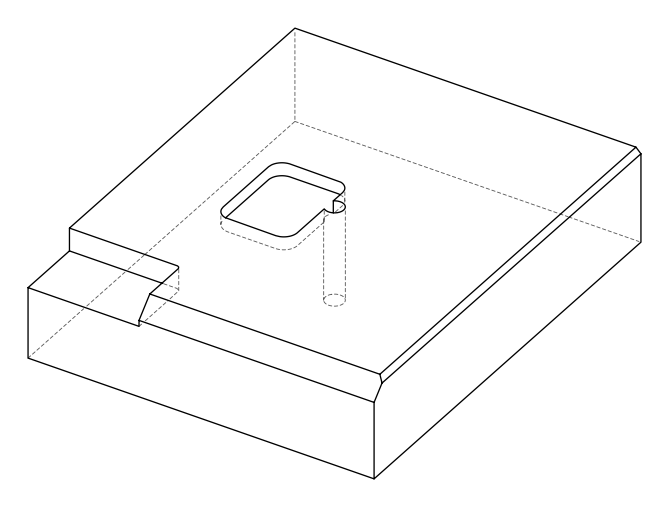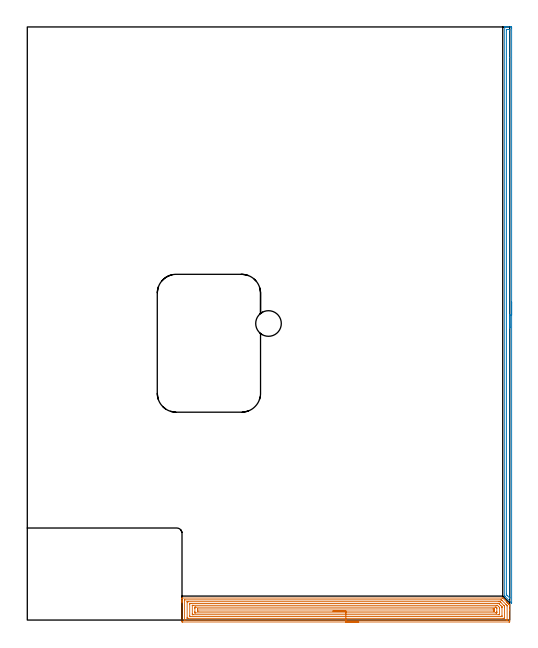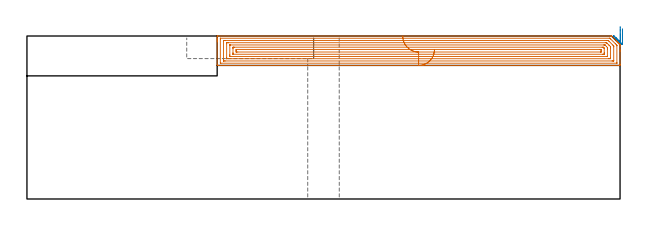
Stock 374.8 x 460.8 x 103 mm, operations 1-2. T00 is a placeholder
(PLAN: 9 operations, 7 tool changes, 103.7 min)
(1 AREA_MILL | FG_CHAMFER_SURFACE | UGT0205_001 | 14.51 min | 45379 mm3)
(2 AREA_MILL_1 | FG_CHAMFER_SURFACE_1 | UGT0205_001 | 7.32 min | 6461 mm3)
(3 MILL_CORNER_NOTCH_RECTANGULAR | CORNER_NOTCH_RECTANGULAR | NXT0201_008 | Follow Part, ap 1.5, ae 75% | 77.77 min | 215167 mm3)
(4 MILL_RECTANGULAR_POCKET | POCKET_RECTANGULAR_STRAIGHT | UGT0201_006 | Follow Part, ap 7, ae 75% | 2.64 min | 120226 mm3)
(5 SPOT_DRILL | STEP1HOLE | NXT0321_9005460120000 | 0.05 min | 182 mm3)
(6 DRILL_BLIND_HOLE_INTO_CENTER | STEP1HOLE | NXT0301_023 | 0.04 min | 90 mm3)
(7 GUN_DRILL_THROUGH_HOLE | STEP1HOLE | UGT0307_001 | 0.47 min | 1838 mm3)
(8 SPADE_DRILL_TO_ENLARGE_THROUGH_HOLE | STEP1HOLE | UGT0306_003 | 0.44 min | 10442 mm3)
(9 DRILL_TO_ENLARGE_THROUGH_HOLE | STEP1HOLE | UGT0301_265 | 0.45 min | 18839 mm3)
(TOOL UGT0205_001 | Chamfer Mill 20 x 3 x 45 deg. | D20 FL50 Z2)
(TOOL NXT0201_008 | ENDMILL 6mm [2P460-0600-NA 1630] | D6 FL26 Z6)
(TOOL UGT0201_006 | End Mill 28 mm | D28 FL25 Z2)
(TOOL NXT0321_9005460120000 | NC Spot Drill, 142deg, 12mm, Carbide, Uncoated | D12 PA142 FL30 Z2)
(TOOL NXT0301_023 | Carbide Drill 5.2mm [860.1-0520-016A1-MM 2214] | D5.2 PA140 FL28 Z2)
(TOOL UGT0307_001 | Gun Drill 5 mm | D5 PA130 FL24 Z1)
(TOOL UGT0306_003 | Spade Drill 12.5mm | D12.5 PA132 FL10 Z2)
(TOOL UGT0301_265 | Twist Drill 19.9 mm | D19.9 PA118 FL140 Z2)
(OP 1 AREA_MILL)
G17 G21 G94 G90
T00 M6
G54
G17 G0 G90 X257.5 Y-1.5 S1061 M3
G43 Z113. H0
Z94.4
G94 G1 X257.462 Z93.528 F250.
X257.348 Z92.664
X257.159 Z91.812
X256.897 Z90.98
X256.563 Z90.174
X256.16 Z89.4
X255.692 Z88.664
X255.16 Z87.972
X254.571 Z87.329
X253.928 Z86.74
X253.236 Z86.208
X252.5 Z85.74
X251.726 Z85.337
X250.92 Z85.003
X250.088 Z84.741
X249.236 Z84.552
X248.372 Z84.438
X247.5 Z84.4
X120.802
X120.331 Y-1.495 Z84.403
X120.209 Y-1.492 Z84.406
X120.2 Y-1.029 Z84.868
Y13.384 Z99.279
Y13.98 Z99.874
Y14.554 Z100.45
Y14.863 Z100.759
Y15.437 Z101.333
Y15.746 Z101.641
Y16.77 Z102.669
X120.207 Y17.09 Z102.981
X120.209 Y17.097 Z102.988
X120.356 Y17.1 Z103.
X368.844
X369.396 Y17.097 Z102.985
X369.427 Y17.074 Z102.972
X372.522 Y13.98 Z99.876
X372.625 Y13.875 Z99.775
X372.71 Y13.79 Z99.689
X372.816 Y13.686 Z99.582
X372.916 Y13.584 Z99.483
X373.008 Y13.492 Z99.392
X373.11 Y13.392 Z99.288
X373.208 Y13.293 Z99.192
X373.305 Y13.195 Z99.094
X373.405 Y13.097 Z98.993
X373.499 Y13.001 Z98.901
X373.603 Y12.898 Z98.797
X373.699 Y12.803 Z98.699
X373.79 Y12.71 Z98.61
X373.9 Y12.6 Z98.5
X373.993 Y12.509 Z98.405
X374.081 Y12.419 Z98.318
X374.198 Y12.303 Z98.202
X374.288 Y12.214 Z98.11
X374.495 Y12.005 Z97.905
X374.54 Y11.96 Z97.86
X374.728 Y11.773 Z97.672
X374.792 Y11.708 Z97.606
X374.8 Y11.698 Z97.596
Y11.32 Z97.22
Y10.449 Z96.343
Y8.374 Z94.271
Y7.8 Z93.695
Y7.302 Z93.198
Y-0.742 Z85.155
X374.797 Y-1.029 Z84.868
X374.791 Y-1.492 Z84.406
X374.669 Y-1.495 Z84.403
X374.198 Y-1.5 Z84.4
X247.5
Y-0.086 Z85.814
X122.525 Y-0.085 Z85.815
X122.211 Y-0.079 Z85.821
X122.207 Y0.022 Z85.922
X122.201 Y0.236 Z86.136
Y15.245 Z101.145
X122.208 Y15.628 Z101.528
X122.21 Y15.675 Z101.575
X122.226 Y15.679 Z101.579
X122.275 Y15.683 Z101.583
X122.379 Y15.685 Z101.585
X368.013 Y15.686 Z101.586
X368.22 Y15.684 Z101.584
X368.324 Y15.681 Z101.581
X368.346 Y15.679 Z101.579
X368.384 Y15.654 Z101.554
X368.489 Y15.555 Z101.455
X368.844 Y15.206 Z101.106
X371.836 Y12.214 Z98.114
X372.413 Y11.635 Z97.535
X372.707 Y11.331 Z97.231
X372.79 Y11.234 Z97.134
X372.794 Y11.14 Z97.04
X372.799 Y10.95 Z96.85
Y0.355 Z86.255
X372.792 Y-0.028 Z85.872
X372.79 Y-0.075 Z85.825
X372.774 Y-0.079 Z85.821
X372.725 Y-0.083 Z85.817
X372.621 Y-0.085 Z85.815
X247.5 Y-0.086 Z85.814
Y1.328 Z87.228
X125.264 Y1.329 Z87.229
X124.665 Y1.33 Z87.23
X124.371 Y1.333 Z87.233
X124.274 Y1.335 Z87.235
X124.21 Y1.343 Z87.243
X124.206 Y1.45 Z87.35
X124.202 Y1.62 Z87.52
X124.2 Y1.789 Z87.689
X124.201 Y14.149 Z100.049
X124.204 Y14.206 Z100.106
X124.21 Y14.25 Z100.15
X124.214 Y14.265 Z100.165
X124.225 Y14.266 Z100.166
X124.371 Y14.269 Z100.169
X124.969 Y14.271 Z100.171
X125.264
X366.167
X366.769 Y14.268 Z100.168
X367.06 Y14.264 Z100.164
X367.336 Y14.252 Z100.152
X367.616 Y13.98 Z99.88
X367.952 Y13.648 Z99.548
X370.269 Y11.331 Z97.231
X370.629 Y10.97 Z96.87
X370.754 Y10.838 Z96.738
X370.784 Y10.805 Z96.705
X370.79 Y10.731 Z96.631
X370.796 Y10.618 Z96.518
X370.799 Y10.449 Z96.349
X370.8 Y10.279 Z96.179
X370.799 Y1.451 Z87.351
X370.796 Y1.394 Z87.294
X370.79 Y1.35 Z87.25
X370.786 Y1.335 Z87.235
X370.775 Y1.334 Z87.234
X370.629 Y1.331 Z87.231
X370.031 Y1.329 Z87.229
X369.736 Y1.328 Z87.228
X247.5
Y2.743 Z88.643
X126.31
X126.261 Y2.744 Z88.644
X126.226 Y2.747 Z88.647
X126.212 Y2.749 Z88.649
X126.21 Y2.765 Z88.665
X126.205 Y2.957 Z88.857
X126.2 Y3.342 Z89.242
Y12.214 Z98.114
X126.206 Y12.634 Z98.534
X126.21 Y12.837 Z98.737
X126.405 Y12.851 Z98.751
X127.048 Y12.856 Z98.756
X127.291 Y12.857 Z98.757
X365.518
X366.167 Y12.855 Z98.755
X366.259 Y12.852 Z98.752
X366.283 Y12.851 Z98.751
X366.306 Y12.834 Z98.734
X366.357 Y12.788 Z98.688
X366.553 Y12.597 Z98.497
X366.937 Y12.214 Z98.114
X367.82 Y11.331 Z97.231
X367.952 Y11.199 Z97.099
X368.691 Y10.449 Z96.349
X368.79 Y10.342 Z96.242
X368.793 Y10.239 Z96.139
X368.797 Y10.029 Z95.929
X368.8 Y9.609 Z95.509
Y3.386 Z89.286
X368.794 Y2.966 Z88.866
X368.79 Y2.763 Z88.663
X368.595 Y2.749 Z88.649
X367.952 Y2.744 Z88.644
X367.709 Y2.743 Z88.643
X247.5
Y4.157 Z90.057
X128.72
X128.494 Y4.158 Z90.058
X128.343 Y4.16 Z90.06
X128.226 Y4.164 Z90.064
X128.209 Y4.171 Z90.071
X128.207 Y4.18 Z90.08
X128.204 Y4.269 Z90.169
X128.2 Y4.894 Z90.794
Y5.151 Z91.051
X128.201 Y11.331 Z97.231
X128.203 Y11.41 Z97.31
X128.206 Y11.428 Z97.328
X128.208 Y11.433 Z97.333
X128.232 Y11.436 Z97.336
X128.381 Y11.44 Z97.34
X128.607 Y11.443 Z97.343
X128.72
X364.383
X365.164 Y11.441 Z97.341
X365.218 Y11.439 Z97.339
X365.243 Y11.436 Z97.336
X365.275 Y11.418 Z97.318
X365.366 Y11.331 Z97.231
X366.167 Y10.532 Z96.432
X366.244 Y10.449 Z96.349
X366.79 Y9.833 Z95.733
X366.793 Y9.566 Z95.466
X366.799 Y8.94 Z94.84
Y4.269 Z90.169
X366.797 Y4.19 Z90.09
X366.794 Y4.172 Z90.072
X366.792 Y4.167 Z90.067
X366.768 Y4.164 Z90.064
X366.619 Y4.16 Z90.06
X366.393 Y4.157 Z90.057
X366.28
X247.5
Y5.571 Z91.471
X130.461 Y5.572 Z91.472
X130.336 Y5.573 Z91.473
X130.254 Y5.575 Z91.475
X130.213 Y5.578 Z91.478
X130.21 Y5.622 Z91.522
X130.204 Y6.034 Z91.934
X130.201 Y6.446 Z92.346
X130.2 Y9.095 Z94.995
X130.203 Y9.566 Z95.466
X130.209 Y9.97 Z95.87
X130.217 Y10.022 Z95.922
X130.267 Y10.024 Z95.924
X130.383 Y10.027 Z95.927
X130.617 Y10.028 Z95.928
X131.041 Y10.029 Z95.929
X363.491 Y10.028 Z95.928
X363.917 Y10.027 Z95.927
X364.148 Y10.024 Z95.924
X364.203 Y10.022 Z95.922
X364.273 Y9.968 Z95.868
X364.383 Y9.863 Z95.763
X364.662 Y9.566 Z95.466
X364.745 Y9.471 Z95.371
X364.79 Y9.409 Z95.309
X364.793 Y9.359 Z95.259
X364.798 Y9.155 Z95.055
X364.8 Y6.505 Z92.405
X364.797 Y6.034 Z91.934
X364.791 Y5.63 Z91.53
X364.783 Y5.578 Z91.478
X364.733 Y5.576 Z91.476
X364.617 Y5.573 Z91.473
X364.383 Y5.572 Z91.472
X363.959 Y5.571 Z91.471
X247.5
Y6.985 Z92.885
X133.225
X132.401 Y6.987 Z92.887
X132.33 Y6.988 Z92.888
X132.23 Y6.992 Z92.892
X132.21 Y7.024 Z92.924
X132.206 Y7.04 Z92.94
X132.201 Y7.115 Z93.015
X132.2 Y7.8 Z93.7
X132.201 Y7.999 Z93.899
X132.203 Y8.199 Z94.099
X132.21 Y8.595 Z94.495
X132.227 Y8.608 Z94.508
X132.248 Y8.61 Z94.51
X132.299 Y8.613 Z94.513
X132.401 Y8.614 Z94.514
X132.47 Y8.615 Z94.515
X361.775
X362.598 Y8.613 Z94.513
X362.67 Y8.612 Z94.512
X362.77 Y8.608 Z94.508
X362.79 Y8.575 Z94.475
X362.794 Y8.56 Z94.46
X362.799 Y8.485 Z94.385
X362.8 Y7.8 Z93.7
X362.799 Y7.601 Z93.501
X362.797 Y7.401 Z93.301
X362.79 Y7.005 Z92.905
X362.773 Y6.992 Z92.892
X362.752 Y6.989 Z92.889
X362.701 Y6.987 Z92.887
X362.598 Y6.986 Z92.886
X362.53 Y6.985 Z92.885
X247.5
X246.628 Z92.923
X245.764 Z93.037
X244.912 Z93.226
X244.08 Z93.488
X243.274 Z93.822
X242.5 Z94.225
X241.764 Z94.694
X241.072 Z95.225
X240.429 Z95.814
X239.84 Z96.457
X239.308 Z97.15
X238.84 Z97.885
X238.437 Z98.659
X238.103 Z99.465
X237.841 Z100.297
X237.652 Z101.149
X237.538 Z102.014
X237.5 Z102.885
G0 Z113.
M5
M2
(OP 2 AREA_MILL_1)
G17 G21 G94 G90
T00 M6
G54
G17 G0 G90 X376.3 Y247. S1061 M3
G43 Z113. H0
Z107.6
G94 G1 Y246.962 Z106.728 F250.
Y246.848 Z105.863
Y246.659 Z105.012
Y246.397 Z104.18
Y246.063 Z103.374
Y245.66 Z102.6
Y245.192 Z101.864
Y244.66 Z101.172
Y244.071 Z100.529
Y243.428 Z99.939
Y242.736 Z99.408
Y242. Z98.94
Y241.226 Z98.537
Y240.42 Z98.203
Y239.588 Z97.941
Y238.736 Z97.752
Y237.872 Z97.638
Y237. Z97.6
Y13.363
X376.299 Y13.34 Z97.601
X376.294 Y13.217 Z97.604
X376.253 Y13.254 Z97.646
X376.137 Y13.363 Z97.762
X371.081 Y18.419 Z102.818
X370.914 Y18.59 Z102.98
X370.904 Y18.605 Z102.989
X370.9 Y18.72 Z103.
Y460.637
X370.903 Y460.79 Z102.988
X370.917 Y460.792 Z102.975
X371.258 Y460.8 Z102.641
X371.627 Z102.272
X372.274 Z101.621
X373.481 Z100.415
X374.042 Z99.852
X375.53 Z98.366
X375.81 Y460.797 Z98.085
X376.291 Y460.791 Z97.605
X376.294 Y460.678 Z97.603
X376.299 Y460.19 Z97.601
X376.3 Y459.696 Z97.6
Y237.
X374.886 Z99.014
Y17.381
X374.884 Y17.203 Z99.016
X374.881 Y17.115 Z99.019
X374.88 Y17.086 Z99.02
X374.858 Y17.104 Z99.042
X374.775 Y17.181 Z99.125
X374.57 Y17.381 Z99.33
X373.158 Y18.792 Z100.742
X372.786 Y19.166 Z101.114
X372.406 Y19.556 Z101.494
X372.321 Y19.651 Z101.579
X372.319 Y19.699 Z101.581
X372.316 Y19.805 Z101.584
X372.314 Y20.018 Z101.586
Y20.059
Y458.405
X372.316 Y458.618 Z101.584
X372.318 Y458.724 Z101.582
X372.321 Y458.774 Z101.579
X372.327 Y458.79 Z101.573
X372.375 Y458.792 Z101.525
X372.768 Y458.799 Z101.132
X374.042 Y458.8 Z99.858
X374.536 Y458.799 Z99.364
X374.767 Y458.794 Z99.133
X374.871 Y458.79 Z99.029
X374.884 Y458.447 Z99.016
X374.885 Y458.405 Z99.015
X374.886 Y436.876 Z99.014
Y237.
Y236.128 Z99.052
Y235.264 Z99.166
Y234.412 Z99.355
Y233.58 Z99.617
Y232.774 Z99.951
Y232. Z100.354
Y231.264 Z100.823
Y230.572 Z101.354
Y229.929 Z101.943
Y229.34 Z102.586
Y228.808 Z103.278
Y228.34 Z104.014
Y227.937 Z104.788
Y227.603 Z105.594
Y227.341 Z106.426
Y227.152 Z107.278
Y227.038 Z108.143
Y227. Z109.014
G0 Z113.
M5
M2
